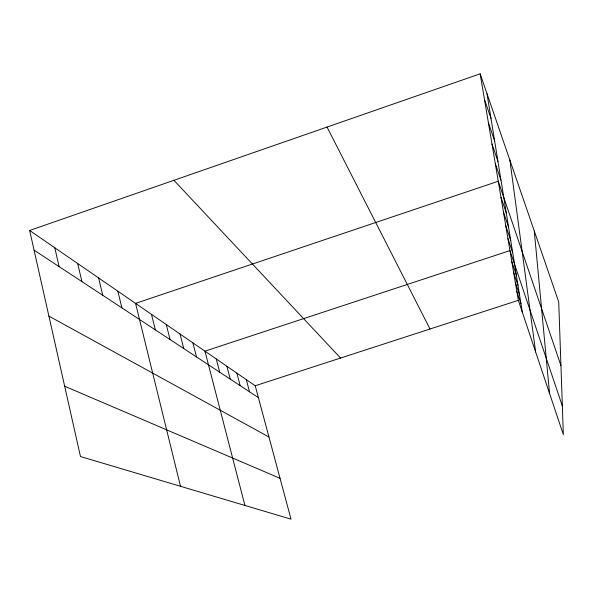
<?xml version="1.0" encoding="UTF-8"?>
<svg xmlns="http://www.w3.org/2000/svg" width="593" height="593" viewBox="0 0 593 593"><rect width="100%" height="100%" fill="white"/><g stroke="black" fill="none" stroke-linecap="round" stroke-linejoin="round"><path stroke-width="0.89" d="M29.65 230.462L255.205 385.754L291.015 519.171L80.478 456.536L29.65 230.462L480.16 73.828L558.725 301.933L563.35 434.625L518.341 300.325L480.16 73.828M255.205 385.754L518.341 300.325M64.674 386.243L280.052 478.321M48.908 316.113L268.963 437.004M34.075 250.164L258.392 397.621M173.934 180.294L340.56 358.046M327.039 127.065L430.014 328.996M484.488 99.483L491.004 118.467M488.41 122.766L494.644 140.971M491.99 143.98L497.957 161.466M495.259 163.401L500.989 180.22M560.948 365.644L498.268 181.243L135.56 303.379L180.502 486.297M500.959 197.217L506.266 212.865M503.457 212.027L508.579 227.149M505.777 225.792L510.729 240.424M507.942 238.616L512.723 252.796M562.357 406.027L509.958 250.594L204.956 351.16L244.916 505.458M511.848 261.809L516.34 275.152M513.62 272.335L517.978 285.292M515.287 282.224L519.52 294.817M516.859 291.534L520.973 303.794M246.295 379.624L249.549 391.803M236.866 373.13L240.187 385.65M226.874 366.244L230.262 379.127M216.252 358.935L219.714 372.196M192.918 342.873L196.528 356.956M180.05 334.007L183.741 348.551M166.27 324.527L170.05 339.544M151.482 314.342L155.344 329.878M117.844 291.185L121.891 307.886M98.616 277.939L102.752 295.307M77.668 263.522L81.908 281.608M54.778 247.763L59.115 266.62M486.994 93.664L522.337 312.252M509.884 160.117L535.62 351.879M534.256 230.892L549.563 393.478"/></g></svg>
